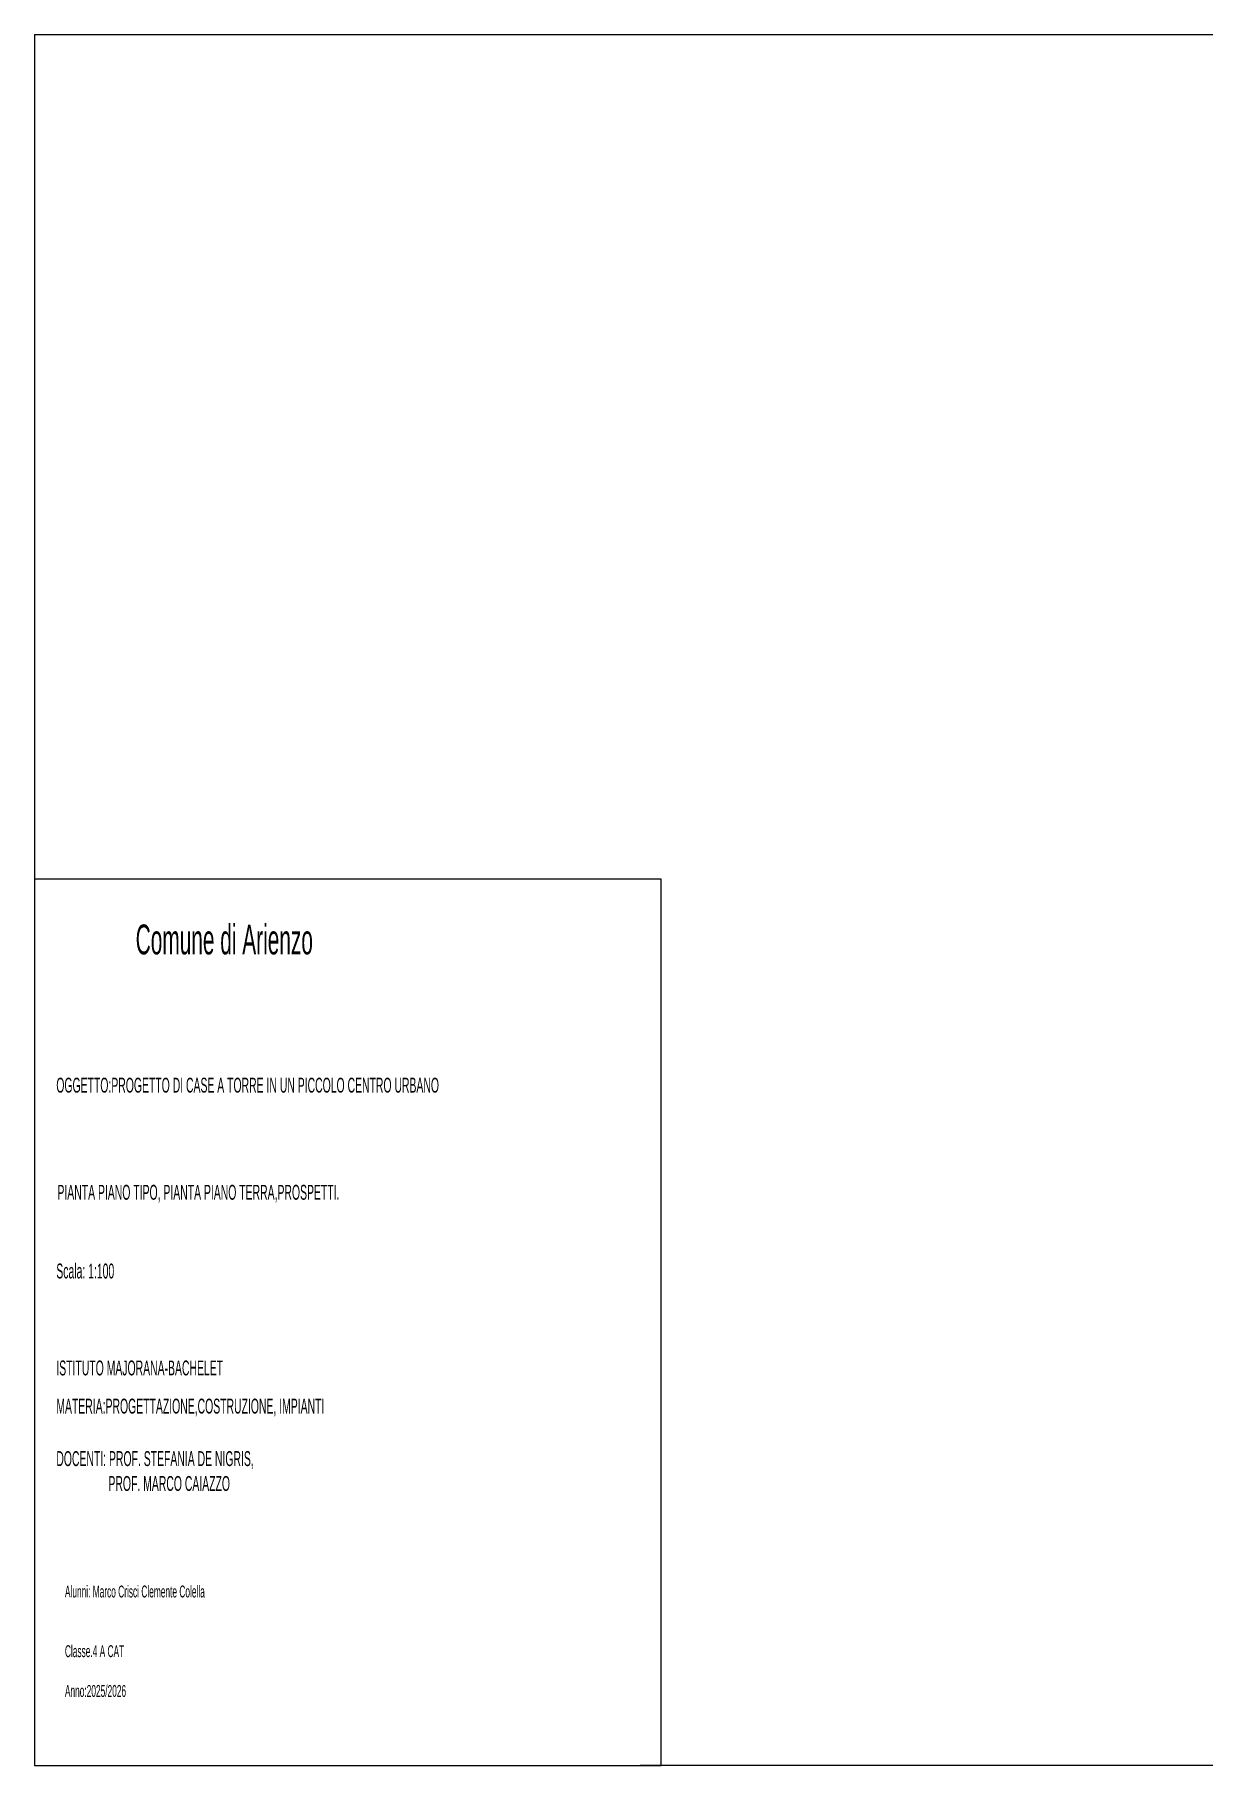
# Model space of a CAD drawing. Header units: millimetres. Extents: x 114 to 1075, y 58 to 426.
# Drawn here: x 114.3 to 153.4, y 57.7 to 115.8 of the extents above; entities that cross this region are included whole.
import ezdxf

# ---------------------------------------------------------------- set-up
doc = ezdxf.new("R2010")
doc.units = ezdxf.units.MM
doc.layers.add('PROGETTO', color=7, linetype='Continuous')
doc.styles.get("Standard").update_dxf_attribs({"font": 'arial.ttf', "width": 0.5})

msp = doc.modelspace()

# ---------------------------------------------------------------- linework, layer by layer
at = {"layer": 'PROGETTO'}
for p, q in [((114.281, 115.753), (114.281, 57.753)), ((114.281, 115.753), (255.975, 115.753)), ((135.281, 87.439), (114.281, 87.439)), ((114.281, 87.439), (114.281, 57.739)), ((135.281, 57.739), (135.281, 87.439)), ((114.281, 57.739), (135.281, 57.739)), ((255.975, 57.739), (134.575, 57.739))]:
    msp.add_line(p, q, dxfattribs=at)

# ---------------------------------------------------------------- texts
at = {"layer": 'PROGETTO', "attachment_point": 1}
for s, width, gutter_width, heights, insert, char_height in [('Comune di Arienzo', 45.9161, 1.25, [1.226], (117.668, 85.923), 1), ('OGGETTO:PROGETTO DI CASE A TORRE IN UN PICCOLO CENTRO URBANO', 21.45563, 1.25, [21.598], (115.008, 80.789), 0.5), ('PIANTA PIANO TIPO, PIANTA PIANO TERRA,PROSPETTI. ', 93.4791, 12.5, [0], (115.046, 77.198), 0.5), ('Scala: 1:100', 31.18385, 1.25, [0.0301], (115.008, 74.56), 0.5), ('ISTITUTO MAJORANA-BACHELET', 36.65575, 1.25, [0], (115.008, 71.31), 0.5), ('MATERIA:PROGETTAZIONE,COSTRUZIONE, IMPIANTI', 37.30892, 1.25, [0], (115.008, 70.031), 0.5), ('DOCENTI: PROF. STEFANIA DE NIGRIS, \\P                  PROF. MARCO CAIAZZO', 40.41716, 1.25, [0], (115.008, 68.271), 0.5), ('Alunni: Marco Crisci Clemente Colella\\P\\P\\PClasse.4 A CAT\\P\\PAnno:2025/2026', 31.18385, 1.25, [0], (115.296, 63.767), 0.4)]:
    msp.add_mtext_dynamic_manual_height_columns(s, width=width, gutter_width=gutter_width, heights=heights, dxfattribs=dict(at, insert=insert, char_height=char_height))

doc.saveas('drawing.dxf')
